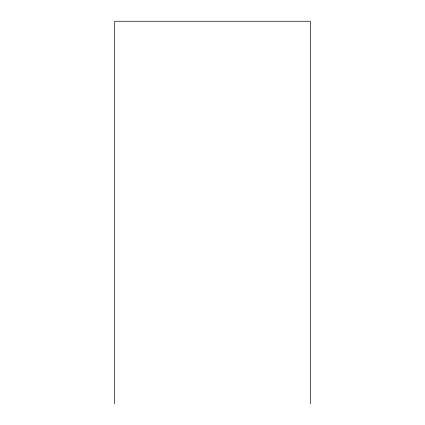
<?xml version="1.0" encoding="UTF-8"?>
<svg xmlns="http://www.w3.org/2000/svg" width="425" height="425" viewBox="0 0 425 425"><rect width="100%" height="100%" fill="white"/><g stroke="black" fill="none" stroke-linecap="round" stroke-linejoin="round"><path stroke-width="0.64" d="M310.298 403.75L310.298 21.25L114.702 21.25L114.702 403.75"/></g></svg>
